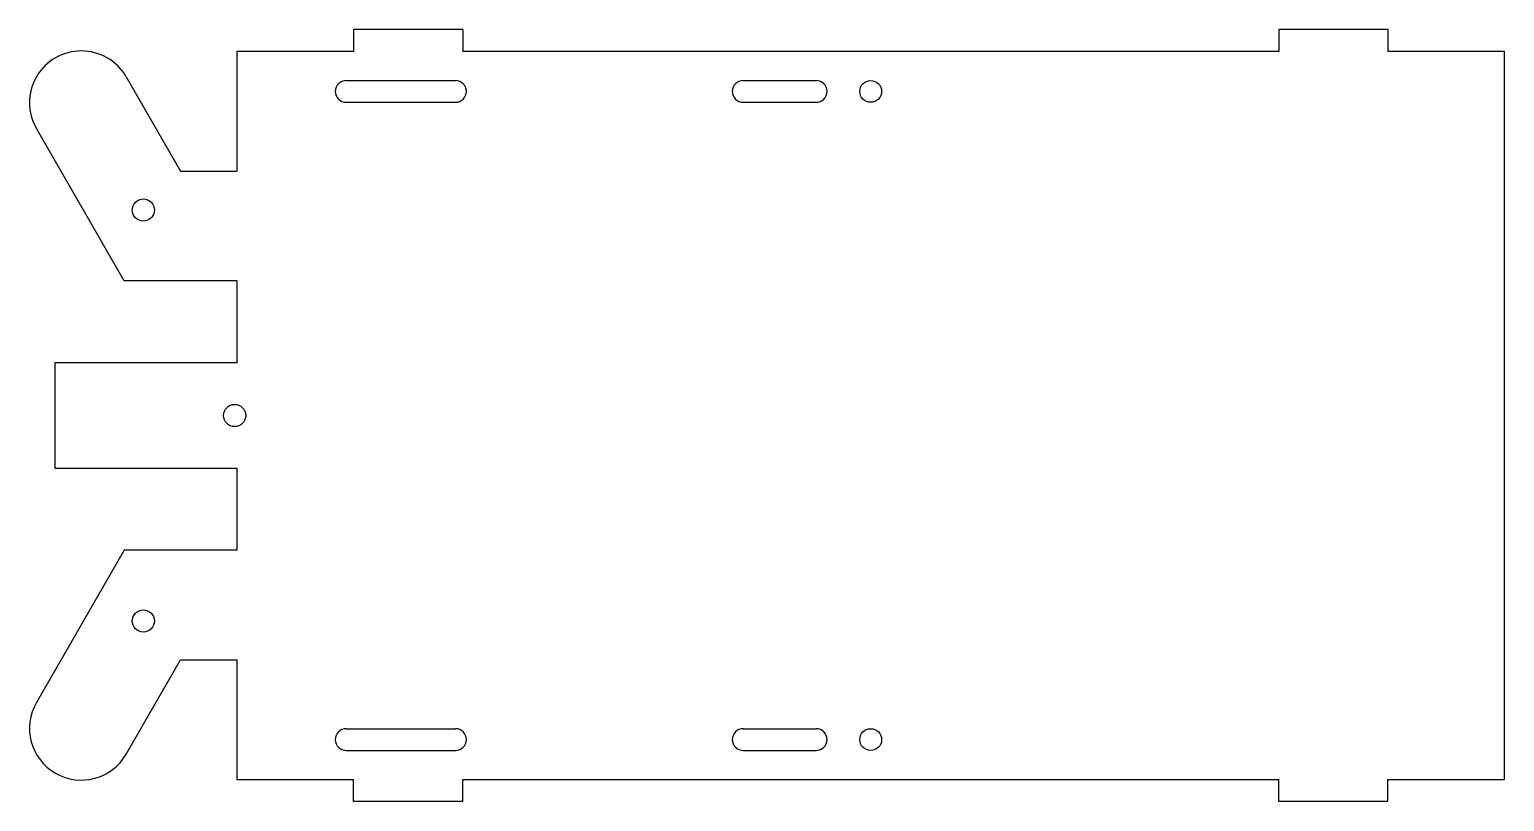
# Paper-space layout '_Top' of a CAD drawing. Header units: millimetres. Extents: x -115 to 87, y -53 to 53.
import ezdxf

# ---------------------------------------------------------------- set-up
doc = ezdxf.new("R2010")
doc.units = ezdxf.units.MM

psp = doc.layouts.new('_Top')

# ---------------------------------------------------------------- linework, layer by layer
at = {"color": 7, "linetype": 'Continuous', "lineweight": 25}
for p, q in [((-71, 53), (-71, 50)), ((-56, 53), (-71, 53)), ((-56, 53), (-56, 50)), ((56, 53), (56, 50)), ((71, 53), (56, 53)), ((71, 53), (71, 50)), ((-87, 50), (-87, 33.55)), ((-71, 50), (-87, 50)), ((56, 50), (-56, 50)), ((87, 50), (71, 50)), ((87, -50), (87, 50)), ((-102.2, 46.5), (-94.73, 33.55)), ((-72, 46), (-57, 46)), ((-17.5, 46), (-7.5, 46)), ((-72, 43), (-57, 43)), ((-17.5, 43), (-7.5, 43)), ((-102.46, 18.49), (-114.52, 39.39)), ((-94.73, 33.55), (-87, 33.55)), ((-87, 18.49), (-102.46, 18.49)), ((-87, 18.49), (-87, 7.25)), ((-112, 7.25), (-112, -7.25)), ((-87, 7.25), (-112, 7.25)), ((-112, -7.25), (-87, -7.25)), ((-87, -7.25), (-87, -18.49)), ((-102.46, -18.49), (-114.52, -39.39)), ((-87, -18.49), (-102.46, -18.49)), ((-102.2, -46.5), (-94.73, -33.55)), ((-94.73, -33.55), (-87, -33.55)), ((-87, -33.55), (-87, -50)), ((-72, -43), (-57, -43)), ((-17.5, -43), (-7.5, -43)), ((-72, -46), (-57, -46)), ((-17.5, -46), (-7.5, -46)), ((-87, -50), (-71, -50)), ((-71, -53), (-71, -50)), ((-56, -50), (56, -50)), ((-56, -53), (-56, -50)), ((56, -53), (56, -50)), ((71, -50), (87, -50)), ((71, -53), (71, -50)), ((-56, -53), (-71, -53)), ((71, -53), (56, -53))]:
    psp.add_line(p, q, dxfattribs=at)
for centre, radius in [((0, 44.5), 1.5), ((-99.85, 28.21), 1.52), ((-87.32, 0), 1.52), ((-99.85, -28.21), 1.52), ((0, -44.5), 1.5)]:
    psp.add_circle(centre, radius, dxfattribs=at)
for centre, radius, start, end in [((-108.36, 42.95), 7.11, 30, 210), ((-72, 44.5), 1.5, 90, 270), ((-57, 44.5), 1.5, 270, 90), ((-17.5, 44.5), 1.5, 90, 270), ((-7.5, 44.5), 1.5, 270, 90), ((-108.36, -42.95), 7.11, 150, 330), ((-72, -44.5), 1.5, 90, 270), ((-57, -44.5), 1.5, 270, 90), ((-17.5, -44.5), 1.5, 90, 270), ((-7.5, -44.5), 1.5, 270, 90)]:
    psp.add_arc(centre, radius, start, end, dxfattribs=at)

doc.saveas('drawing.dxf')
